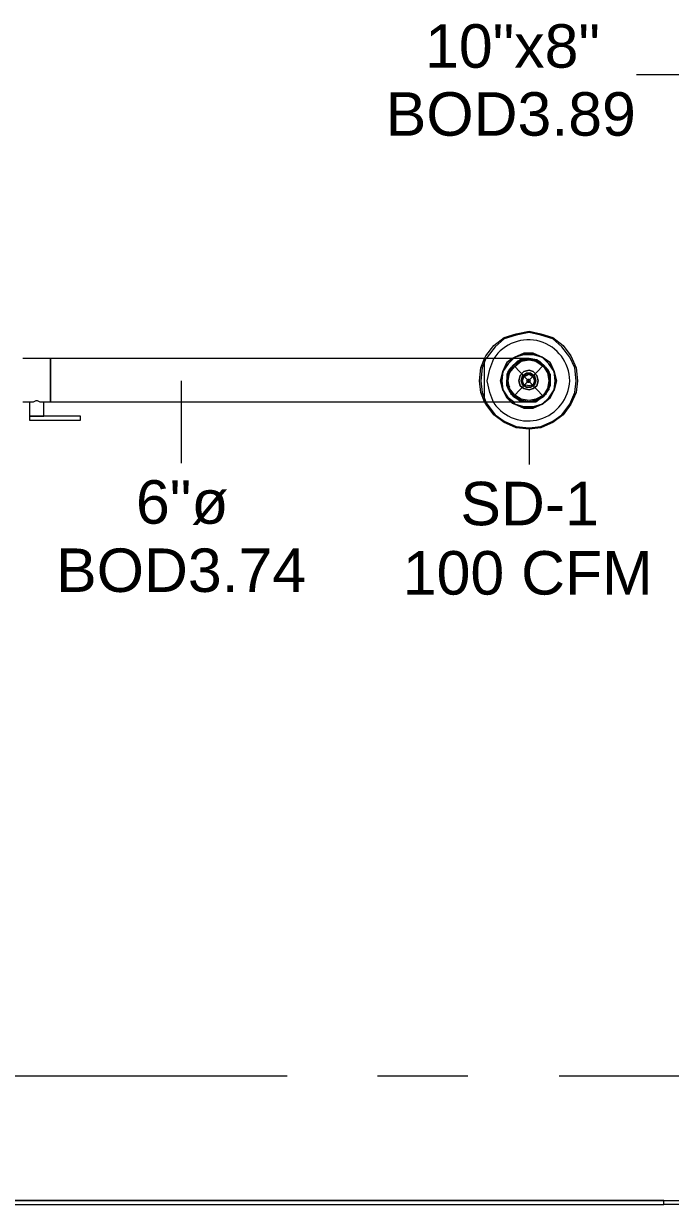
# Model space of a CAD drawing. Header units: metres. Extents: x 98 to 337, y -7 to 53.
# Drawn here: x 154.689 to 156.955, y 25.408 to 29.539 of the extents above; entities that cross this region are included whole.
import ezdxf

# ---------------------------------------------------------------- set-up
doc = ezdxf.new("R2010")
doc.units = ezdxf.units.M
doc.layers.add('HVAC - Ductos', color=5, linetype='Continuous', lineweight=0)
doc.layers.add('PDF_Text', color=7, linetype='Continuous', lineweight=0)
doc.layers.add('PDF_Geometry', color=7, linetype='Continuous', lineweight=0, true_color=0xaaaaaa)
doc.styles.add('PDF Helvetica', font='')
doc.styles.get('PDF Helvetica').set_extended_font_data('Helvetica')

msp = doc.modelspace()

# ---------------------------------------------------------------- linework, layer by layer
at = {"layer": 'HVAC - Ductos', "lineweight": 0}
for points in [[(156.4556, 28.3654), (156.451, 28.3654), (156.4327, 28.3654), (156.4052, 28.3654), (156.3686, 28.3654), (156.3227, 28.3654), (156.3044, 28.3654), (156.309, 28.3745), (156.3365, 28.4112), (156.3732, 28.4387), (156.4144, 28.4525), (156.4602, 28.4616), (156.5014, 28.4525), (156.5427, 28.4387), (156.5793, 28.4112), (156.6068, 28.3745), (156.6251, 28.3333), (156.6297, 28.2875), (156.6251, 28.2462), (156.6068, 28.205), (156.5793, 28.1684), (156.5427, 28.1409), (156.5014, 28.1226), (156.4602, 28.118), (156.4144, 28.1226), (156.3732, 28.1409), (156.3365, 28.1684), (156.309, 28.205), (156.3044, 28.2142), (156.3502, 28.2142), (156.3915, 28.2142), (156.4236, 28.2142), (156.4464, 28.2142), (156.4556, 28.2142)], [(156.309, 28.2142), (156.3135, 28.205), (156.3411, 28.1684), (156.3732, 28.1454), (156.4144, 28.1272), (156.4602, 28.1226), (156.5014, 28.1272), (156.5427, 28.1454), (156.5748, 28.1684), (156.6022, 28.205), (156.6206, 28.2462), (156.6251, 28.2875), (156.6206, 28.3333), (156.6022, 28.37), (156.5748, 28.4067), (156.5427, 28.4341), (156.5014, 28.4479), (156.4602, 28.457), (156.4144, 28.4479), (156.3732, 28.4341), (156.3411, 28.4067), (156.3135, 28.37), (156.309, 28.3654)], [(154.6871, 28.2142), (154.71, 28.2142), (154.71, 28.1638), (154.71, 28.15), (154.8887, 28.15), (154.8887, 28.1638), (154.71, 28.1638), (154.7146, 28.1638), (154.7192, 28.1638), (154.7238, 28.1638), (154.7284, 28.1638), (154.7375, 28.1638), (154.7421, 28.1638), (154.7466, 28.1638), (154.7512, 28.1638), (154.7558, 28.1638), (154.7604, 28.1638), (154.7604, 28.2142), (154.7833, 28.2142), (154.7833, 28.2234), (154.7833, 28.2325), (154.7833, 28.2508), (154.7833, 28.2692), (154.7833, 28.2875), (154.7833, 28.3105), (154.7833, 28.3287), (154.7833, 28.3425), (154.7833, 28.3562), (154.7833, 28.3608), (154.7833, 28.3654), (154.6871, 28.3654)], [(156.3044, 28.2142), (156.2907, 28.2462), (156.2861, 28.2875), (156.2907, 28.3333), (156.3044, 28.3654)], [(156.309, 28.3654), (156.2953, 28.3333), (156.2907, 28.2875), (156.2953, 28.2462), (156.309, 28.2142)], [(156.3044, 28.2142), (156.3044, 28.2234), (156.3044, 28.2325), (156.3044, 28.2508), (156.3044, 28.2692), (156.3044, 28.2875), (156.3044, 28.3105), (156.3044, 28.3287), (156.3044, 28.3425), (156.3044, 28.3562), (156.3044, 28.3608), (156.3044, 28.3654)], [(156.3365, 28.2096), (156.3227, 28.2462), (156.3135, 28.2875), (156.3227, 28.3287), (156.3365, 28.3654)], [(156.5106, 28.2371), (156.4968, 28.2234), (156.4786, 28.2188), (156.4602, 28.2142), (156.4373, 28.2188), (156.419, 28.2234), (156.4052, 28.2371), (156.3961, 28.2508), (156.3869, 28.2692), (156.3823, 28.2875), (156.3869, 28.3059), (156.3961, 28.3242), (156.4052, 28.3425), (156.419, 28.3516), (156.4373, 28.3608), (156.4602, 28.3608), (156.4786, 28.3608), (156.4968, 28.3516), (156.5106, 28.3425), (156.5198, 28.3242), (156.529, 28.3059), (156.5335, 28.2875), (156.529, 28.2692), (156.5198, 28.2508), (156.5106, 28.2371), (156.529, 28.26), (156.529, 28.2554)], [(156.3869, 28.315), (156.3869, 28.3196), (156.3915, 28.3196), (156.4052, 28.3425), (156.3915, 28.3287), (156.3823, 28.3105), (156.3823, 28.2875), (156.3915, 28.2646)], [(156.4052, 28.3425), (156.5106, 28.2325)], [(156.5106, 28.3425), (156.4052, 28.2325)], [(156.4327, 28.3608), (156.4282, 28.3608), (156.4602, 28.3654), (156.4831, 28.3608), (156.4877, 28.3562), (156.5106, 28.3425), (156.5244, 28.3196), (156.5106, 28.3425), (156.4877, 28.3562)], [(156.4327, 28.3562), (156.4602, 28.3608), (156.4831, 28.3562)], [(156.451, 28.3654), (156.4602, 28.3654), (156.4786, 28.3608), (156.4831, 28.3608), (156.4877, 28.3608), (156.4877, 28.3562), (156.4968, 28.3562), (156.5106, 28.3425), (156.5244, 28.3287), (156.529, 28.3196)], [(156.4831, 28.3608), (156.4877, 28.3608), (156.4877, 28.3562)], [(156.3915, 28.315), (156.3823, 28.2875), (156.3869, 28.26), (156.3869, 28.2646)], [(156.529, 28.315), (156.529, 28.3196), (156.5244, 28.3196), (156.529, 28.3196), (156.529, 28.315), (156.5335, 28.3105), (156.5335, 28.2875), (156.5335, 28.2692), (156.529, 28.26), (156.529, 28.2646), (156.529, 28.26)], [(156.529, 28.315), (156.5335, 28.2875), (156.529, 28.3196)], [(156.4282, 28.2188), (156.4052, 28.2325), (156.3869, 28.26)], [(154.71, 28.2142), (154.7146, 28.2142), (154.7238, 28.2142), (154.7329, 28.2188), (154.7375, 28.2188), (154.7466, 28.2142), (154.7558, 28.2142), (154.7604, 28.2142)], [(156.4282, 28.2234), (156.4052, 28.2371), (156.3915, 28.2554)], [(156.5106, 28.2325), (156.4968, 28.2234), (156.4786, 28.2142), (156.4602, 28.2142), (156.4877, 28.2188), (156.5106, 28.2325), (156.4877, 28.2188), (156.4831, 28.2142)], [(156.529, 28.2554), (156.5244, 28.2508), (156.5106, 28.2325), (156.4968, 28.2234), (156.4877, 28.2188), (156.4831, 28.2188), (156.4877, 28.2188)], [(156.5244, 28.2554), (156.5106, 28.2371), (156.4877, 28.2234)], [(156.451, 28.2142), (156.4602, 28.2142), (156.4786, 28.2142), (156.4831, 28.2142)]]:
    msp.add_lwpolyline(points, dxfattribs=at)
msp.add_lwpolyline([(156.3365, 28.2096, 0.721265), (156.6022, 28.2875, 0.743384), (156.3365, 28.3654)], format="xyb", dxfattribs=at)
for points in [[(156.5564, 28.2875), (156.5473, 28.2554), (156.5335, 28.228), (156.506, 28.205), (156.474, 28.1913), (156.4419, 28.1913), (156.4098, 28.205), (156.4006, 28.2096), (156.4098, 28.205), (156.4419, 28.1913), (156.474, 28.1913), (156.506, 28.205), (156.5335, 28.228), (156.5473, 28.2554), (156.5564, 28.2875), (156.5473, 28.3196), (156.5335, 28.3516), (156.506, 28.37), (156.474, 28.3837), (156.4419, 28.3837), (156.4098, 28.37), (156.4006, 28.3654), (156.4098, 28.37), (156.4419, 28.3837), (156.474, 28.3837), (156.506, 28.37), (156.5335, 28.3516), (156.5473, 28.3196)], [(154.7833, 28.3654), (154.7833, 28.3608), (154.7833, 28.3562), (154.7833, 28.3425), (154.7833, 28.3287), (154.7833, 28.3105), (154.7833, 28.2875), (154.7833, 28.2692), (154.7833, 28.2508), (154.7833, 28.2325), (154.7833, 28.2234), (154.7833, 28.2142), (156.3044, 28.2142), (156.3044, 28.2234), (156.3044, 28.2325), (156.3044, 28.2508), (156.3044, 28.2692), (156.3044, 28.2875), (156.3044, 28.3105), (156.3044, 28.3287), (156.3044, 28.3425), (156.3044, 28.3562), (156.3044, 28.3608), (156.3044, 28.3654)], [(156.364, 28.2875), (156.3686, 28.2554), (156.3869, 28.228), (156.4052, 28.2142), (156.3869, 28.228), (156.3686, 28.2554), (156.3823, 28.228), (156.4006, 28.2096), (156.3823, 28.228), (156.3686, 28.2554), (156.3594, 28.2875), (156.3686, 28.3196), (156.3823, 28.3516), (156.4006, 28.3654), (156.3823, 28.3516), (156.3686, 28.3196), (156.3594, 28.2875), (156.3686, 28.2554)], [(156.3869, 28.3471), (156.3686, 28.3196), (156.364, 28.2875), (156.3686, 28.3196), (156.3869, 28.3471), (156.4052, 28.3654)], [(156.5198, 28.3333), (156.4831, 28.3608), (156.4327, 28.3608), (156.3961, 28.3333), (156.3823, 28.2875), (156.3961, 28.2417), (156.4327, 28.2142), (156.4831, 28.2142), (156.5198, 28.2417), (156.5335, 28.2875)], [(156.3915, 28.315), (156.4098, 28.3379), (156.4327, 28.3562), (156.4602, 28.3608), (156.4831, 28.3562), (156.5106, 28.3379), (156.5244, 28.315), (156.529, 28.2875), (156.5244, 28.26), (156.5106, 28.2371), (156.4831, 28.2234), (156.4602, 28.2188), (156.4327, 28.2234), (156.4098, 28.2371), (156.3915, 28.26), (156.3869, 28.2875)], [(156.4052, 28.3425), (156.3869, 28.3196), (156.4052, 28.3425), (156.4282, 28.3608)], [(156.5518, 28.2875), (156.5473, 28.3196), (156.529, 28.3471), (156.506, 28.37), (156.474, 28.3791), (156.4419, 28.3791), (156.4098, 28.37), (156.4052, 28.3654), (156.4098, 28.37), (156.4419, 28.3791), (156.474, 28.3791), (156.506, 28.37), (156.529, 28.3471), (156.5473, 28.3196), (156.5518, 28.2875), (156.5473, 28.2554), (156.529, 28.228), (156.506, 28.205), (156.474, 28.1958), (156.4419, 28.1958), (156.4098, 28.205), (156.4052, 28.2142), (156.4098, 28.205), (156.4419, 28.1958), (156.474, 28.1958), (156.506, 28.205), (156.529, 28.228), (156.5473, 28.2554)], [(156.4602, 28.3654), (156.451, 28.3654), (156.4373, 28.3608), (156.419, 28.3562), (156.4052, 28.3425), (156.4282, 28.3562), (156.4282, 28.3608), (156.4556, 28.3654)], [(156.4877, 28.3608), (156.4602, 28.3654), (156.4786, 28.3608), (156.4968, 28.3562), (156.5106, 28.3425), (156.529, 28.3196), (156.529, 28.315), (156.5335, 28.2875), (156.529, 28.2646), (156.5335, 28.2875), (156.5335, 28.2692), (156.5244, 28.2508), (156.5106, 28.2325), (156.529, 28.26), (156.5335, 28.2875), (156.5335, 28.3105), (156.5244, 28.3287), (156.5106, 28.3425)], [(156.3915, 28.2508), (156.3823, 28.2692), (156.3823, 28.2875), (156.3869, 28.3196), (156.3823, 28.2875), (156.3869, 28.26), (156.4052, 28.2325), (156.4282, 28.2188), (156.4602, 28.2142), (156.4831, 28.2188), (156.4602, 28.2142), (156.4327, 28.2188), (156.4282, 28.2188), (156.4556, 28.2142), (156.4602, 28.2142), (156.451, 28.2142), (156.4373, 28.2142), (156.419, 28.2234), (156.4052, 28.2325)], [(156.4282, 28.3059), (156.4236, 28.2875), (156.4282, 28.3059), (156.4419, 28.3196), (156.4602, 28.3242), (156.474, 28.3196), (156.4877, 28.3059), (156.4923, 28.2875), (156.4877, 28.3059), (156.474, 28.3196), (156.4602, 28.3242), (156.4419, 28.3196)], [(156.4373, 28.3013), (156.4327, 28.2875), (156.4373, 28.3059), (156.451, 28.315), (156.4648, 28.315), (156.4786, 28.3059), (156.4831, 28.2875), (156.4786, 28.3013), (156.4648, 28.3105), (156.451, 28.3105)], [(156.4419, 28.3013), (156.4602, 28.3105), (156.474, 28.3013), (156.4786, 28.2875), (156.474, 28.2738), (156.4602, 28.2692), (156.4419, 28.2738), (156.4373, 28.2875)], [(156.4877, 28.2692), (156.4923, 28.2875), (156.4877, 28.2692), (156.474, 28.26), (156.4602, 28.2554), (156.4419, 28.26), (156.4282, 28.2692), (156.4236, 28.2875), (156.4282, 28.2692), (156.4419, 28.26), (156.4602, 28.2554), (156.474, 28.26)], [(156.4786, 28.2738), (156.4831, 28.2875), (156.4786, 28.2738), (156.4648, 28.2646), (156.451, 28.2646), (156.4373, 28.2738), (156.4327, 28.2875), (156.4373, 28.2738), (156.451, 28.2646), (156.4648, 28.2646)], [(156.4556, 28.2921), (156.451, 28.2875), (156.4556, 28.2921), (156.4602, 28.2921), (156.4648, 28.2875), (156.4602, 28.2921)], [(156.4602, 28.2829), (156.4648, 28.2875), (156.4602, 28.2829), (156.4556, 28.2829), (156.451, 28.2875), (156.4556, 28.2829)]]:
    msp.add_lwpolyline(points, close=True, dxfattribs=at)
at = {"layer": 'PDF_Geometry', "lineweight": 0}
for points in [[(157.1291, 29.3596), (156.8359, 29.3596)], [(155.6126, 25.85), (154.3435, 25.85)], [(156.2449, 25.85), (155.9288, 25.85)], [(157.8347, 25.85), (156.5656, 25.85)], [(154.3206, 25.4148), (154.6504, 25.4148), (156.9321, 25.4148), (157.3124, 25.4148), (157.3124, 25.401), (156.9321, 25.401), (156.9321, 25.4148)]]:
    msp.add_lwpolyline(points, dxfattribs=at)
at = {"layer": 'PDF_Geometry', "color": 7, "lineweight": 0}
for points in [[(155.2415, 28.2875), (155.2415, 27.9989)], [(156.4602, 28.118), (156.4602, 27.9943)]]:
    msp.add_lwpolyline(points, dxfattribs=at)
at = {"layer": 'PDF_Geometry', "lineweight": 0}
msp.add_lwpolyline([(156.9321, 25.4148), (154.6504, 25.4148), (154.6504, 25.401), (156.9321, 25.401)], close=True, dxfattribs=at)

# ---------------------------------------------------------------- texts
at = {"layer": 'PDF_Text', "lineweight": 0, "char_height": 0.15242, "attachment_point": 4, "style": 'PDF Helvetica'}
for s, insert in [('10"x8"', (156.0956, 29.4598)), ('BOD3.89', (155.9581, 29.2215)), ('6"ø', (155.083, 27.8607)), ('SD-1', (156.2193, 27.8562)), ('BOD3.74', (154.8035, 27.6225)), ('100 CFM', (156.0177, 27.6133))]:
    msp.add_mtext(s, dxfattribs=dict(at, insert=insert))

doc.saveas('drawing.dxf')
